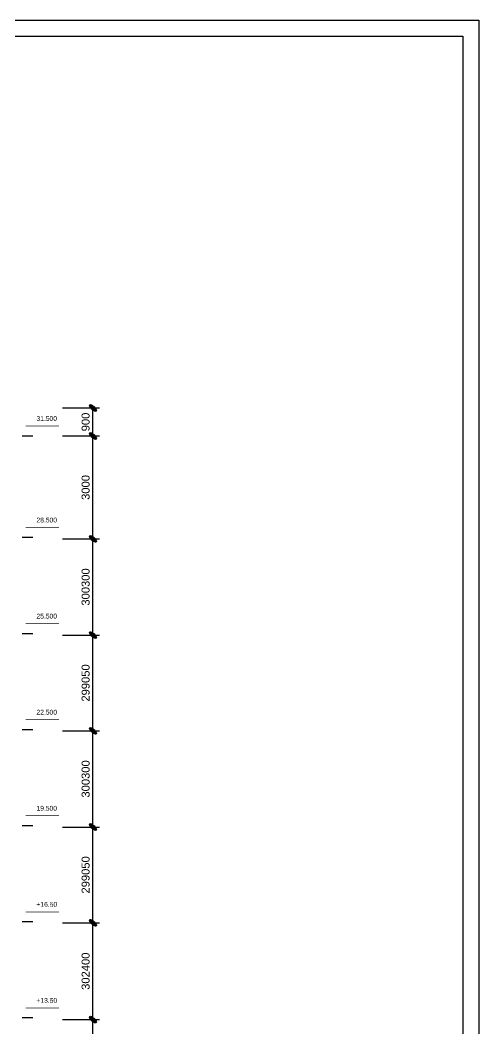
# Model space of a CAD drawing. Extents: x -110475 to -26375, y -22185 to 37215.
# Drawn here: x -40697 to -26375, y 5716 to 37215 of the extents above; entities that cross this region are included whole.
import ezdxf

# ---------------------------------------------------------------- set-up
doc = ezdxf.new("R2010")
doc.units = 0
doc.header["$LTSCALE"] = 800
doc.header["$MEASUREMENT"] = 0
doc.header["$PDMODE"] = 2
doc.layers.get('0').update_dxf_attribs({"linetype": 'CONTINUOUS'})
doc.layers.get('DEFPOINTS').update_dxf_attribs({"linetype": 'CONTINUOUS'})
doc.layers.add('DIM', color=6, linetype='CONTINUOUS')
doc.layers.add('TEXT', color=7, linetype='CONTINUOUS')
doc.layers.add('TUONG', color=3, linetype='CONTINUOUS', lineweight=30)
doc.styles.add('DIM', font='VHELVEN.TTF')
doc.styles.add('VNI-HELVE', font='VHELVEN.TTF')
doc.dimstyles.new('DIM100S', dxfattribs={"dimtxt": 250, "dimasz": 150, "dimexe": 200, "dimexo": 0, "dimgap": 100, "dimtad": 1, "dimdec": 0, "dimlfac": 100, "dimrnd": 50, "dimzin": 0, "dimdsep": 46, "dimtxsty": 'VNI-HELVE', "dimblk1": 'ARCHTICK', "dimblk2": 'ARCHTICK', "dimsah": 1, "dimcen": 0, "dimclrd": 6, "dimclre": 6, "dimclrt": 6, "dimadec": 0, "dimazin": 0, "dimtfac": 1, "dimtdec": 0, "dimtofl": 0, "dimtmove": 0, "dimatfit": 3, "dimldrblk": 'ARCHTICK', "dimfxl": 0, "dimtolj": 1, "dimtzin": 0, "dimarcsym": 0})

# ---------------------------------------------------------------- blocks, each defined once
blk = doc.blocks.new('_ArchTick')
h = blk.add_hatch(color=256)
edge = h.paths.add_edge_path()
edge.add_ellipse((0, 0), major_axis=(0.5, 0.5), ratio=0.348148, start_angle=0, end_angle=360)
blk.add_ellipse((0, 0), major_axis=(0.5, 0.5), ratio=0.348148)
blk = doc.blocks.new('*D38')
at = {"layer": 'DEFPOINTS', "color": 0, "linetype": 'Continuous'}
for p in [(-39376, 6004), (-38423, 6004), (-39376, 2999)]:
    blk.add_point(p, dxfattribs=at)
at = {"layer": 'DIM', "color": 6, "linetype": 'Continuous', "lineweight": -2}
for p, q in [((-39376, 6004), (-38223, 6004)), ((-38423, 2999), (-38423, 6004)), ((-39376, 2999), (-38223, 2999))]:
    blk.add_line(p, q, dxfattribs=at)
at = {"layer": 'DIM', "color": 6, "linetype": 'Continuous', "lineweight": -2, "xscale": 200, "yscale": 200, "zscale": 200}
for p, rotation in [((-38423, 6004), 90), ((-38423, 2999), 270)]:
    blk.add_blockref('_ArchTick', p, dxfattribs=dict(at, rotation=rotation))
at = {"layer": 'DIM', "color": 6, "linetype": 'Continuous', "insert": (-38652, 4501), "char_height": 250, "attachment_point": 5, "rotation": 90, "style": 'VNI-HELVE'}
blk.add_mtext('\\A1;300500', dxfattribs=at)
blk = doc.blocks.new('*D39')
at = {"layer": 'DEFPOINTS', "color": 0, "linetype": 'Continuous'}
for p in [(-39376, 9027), (-38423, 9027), (-39376, 6004)]:
    blk.add_point(p, dxfattribs=at)
at = {"layer": 'DIM', "color": 6, "linetype": 'Continuous', "lineweight": -2}
for p, q in [((-39376, 9027), (-38223, 9027)), ((-38423, 6004), (-38423, 9027)), ((-39376, 6004), (-38223, 6004))]:
    blk.add_line(p, q, dxfattribs=at)
at = {"layer": 'DIM', "color": 6, "linetype": 'Continuous', "lineweight": -2, "xscale": 200, "yscale": 200, "zscale": 200}
for p, rotation in [((-38423, 9027), 90), ((-38423, 6004), 270)]:
    blk.add_blockref('_ArchTick', p, dxfattribs=dict(at, rotation=rotation))
at = {"layer": 'DIM', "color": 6, "linetype": 'Continuous', "insert": (-38652, 7516), "char_height": 250, "attachment_point": 5, "rotation": 90, "style": 'VNI-HELVE'}
blk.add_mtext('\\A1;302400', dxfattribs=at)
blk = doc.blocks.new('*D40')
at = {"layer": 'DEFPOINTS', "color": 0, "linetype": 'Continuous'}
for p in [(-39376, 12018), (-38423, 12018), (-39376, 9027)]:
    blk.add_point(p, dxfattribs=at)
at = {"layer": 'DIM', "color": 6, "linetype": 'Continuous', "lineweight": -2}
for p, q in [((-39376, 12018), (-38223, 12018)), ((-38423, 9027), (-38423, 12018)), ((-39376, 9027), (-38223, 9027))]:
    blk.add_line(p, q, dxfattribs=at)
at = {"layer": 'DIM', "color": 6, "linetype": 'Continuous', "lineweight": -2, "xscale": 200, "yscale": 200, "zscale": 200}
for p, rotation in [((-38423, 12018), 90), ((-38423, 9027), 270)]:
    blk.add_blockref('_ArchTick', p, dxfattribs=dict(at, rotation=rotation))
at = {"layer": 'DIM', "color": 6, "linetype": 'Continuous', "insert": (-38652, 10523), "char_height": 250, "attachment_point": 5, "rotation": 90, "style": 'VNI-HELVE'}
blk.add_mtext('\\A1;299050', dxfattribs=at)
blk = doc.blocks.new('*D41')
at = {"layer": 'DEFPOINTS', "color": 0, "linetype": 'Continuous'}
for p in [(-39376, 15021), (-38423, 15021), (-39376, 12018)]:
    blk.add_point(p, dxfattribs=at)
at = {"layer": 'DIM', "color": 6, "linetype": 'Continuous', "lineweight": -2}
for p, q in [((-39376, 15021), (-38223, 15021)), ((-38423, 12018), (-38423, 15021)), ((-39376, 12018), (-38223, 12018))]:
    blk.add_line(p, q, dxfattribs=at)
at = {"layer": 'DIM', "color": 6, "linetype": 'Continuous', "lineweight": -2, "xscale": 200, "yscale": 200, "zscale": 200}
for p, rotation in [((-38423, 15021), 90), ((-38423, 12018), 270)]:
    blk.add_blockref('_ArchTick', p, dxfattribs=dict(at, rotation=rotation))
at = {"layer": 'DIM', "color": 6, "linetype": 'Continuous', "insert": (-38652, 13520), "char_height": 250, "attachment_point": 5, "rotation": 90, "style": 'VNI-HELVE'}
blk.add_mtext('\\A1;300300', dxfattribs=at)
blk = doc.blocks.new('*D42')
at = {"layer": 'DEFPOINTS', "color": 0, "linetype": 'Continuous'}
for p in [(-39376, 18012), (-38423, 18012), (-39376, 15021)]:
    blk.add_point(p, dxfattribs=at)
at = {"layer": 'DIM', "color": 6, "linetype": 'Continuous', "lineweight": -2}
for p, q in [((-39376, 18012), (-38223, 18012)), ((-38423, 15021), (-38423, 18012)), ((-39376, 15021), (-38223, 15021))]:
    blk.add_line(p, q, dxfattribs=at)
at = {"layer": 'DIM', "color": 6, "linetype": 'Continuous', "lineweight": -2, "xscale": 200, "yscale": 200, "zscale": 200}
for p, rotation in [((-38423, 18012), 90), ((-38423, 15021), 270)]:
    blk.add_blockref('_ArchTick', p, dxfattribs=dict(at, rotation=rotation))
at = {"layer": 'DIM', "color": 6, "linetype": 'Continuous', "insert": (-38652, 16517), "char_height": 250, "attachment_point": 5, "rotation": 90, "style": 'VNI-HELVE'}
blk.add_mtext('\\A1;299050', dxfattribs=at)
blk = doc.blocks.new('*D43')
at = {"layer": 'DEFPOINTS', "color": 0, "linetype": 'Continuous'}
for p in [(-39376, 21015), (-38423, 21015), (-39376, 18012)]:
    blk.add_point(p, dxfattribs=at)
at = {"layer": 'DIM', "color": 6, "linetype": 'Continuous', "lineweight": -2}
for p, q in [((-39376, 21015), (-38223, 21015)), ((-38423, 18012), (-38423, 21015)), ((-39376, 18012), (-38223, 18012))]:
    blk.add_line(p, q, dxfattribs=at)
at = {"layer": 'DIM', "color": 6, "linetype": 'Continuous', "lineweight": -2, "xscale": 200, "yscale": 200, "zscale": 200}
for p, rotation in [((-38423, 21015), 90), ((-38423, 18012), 270)]:
    blk.add_blockref('_ArchTick', p, dxfattribs=dict(at, rotation=rotation))
at = {"layer": 'DIM', "color": 6, "linetype": 'Continuous', "insert": (-38652, 19514), "char_height": 250, "attachment_point": 5, "rotation": 90, "style": 'VNI-HELVE'}
blk.add_mtext('\\A1;300300', dxfattribs=at)
blk = doc.blocks.new('*D45')
at = {"layer": 'DEFPOINTS', "color": 0, "linetype": 'Continuous'}
for p in [(-39376, 24230), (-38423, 24230), (-39376, 21015)]:
    blk.add_point(p, dxfattribs=at)
at = {"layer": 'DIM', "color": 6, "linetype": 'Continuous', "lineweight": -2}
for p, q in [((-39376, 24230), (-38223, 24230)), ((-38423, 21015), (-38423, 24230)), ((-39376, 21015), (-38223, 21015))]:
    blk.add_line(p, q, dxfattribs=at)
at = {"layer": 'DIM', "color": 6, "linetype": 'Continuous', "lineweight": -2, "xscale": 200, "yscale": 200, "zscale": 200}
for p, rotation in [((-38423, 24230), 90), ((-38423, 21015), 270)]:
    blk.add_blockref('_ArchTick', p, dxfattribs=dict(at, rotation=rotation))
at = {"layer": 'DIM', "color": 6, "linetype": 'Continuous', "insert": (-38652, 22622), "char_height": 250, "attachment_point": 5, "rotation": 90, "style": 'VNI-HELVE'}
blk.add_mtext('\\A1;3000', dxfattribs=at)
blk = doc.blocks.new('*D46')
at = {"layer": 'DEFPOINTS', "color": 0, "linetype": 'Continuous'}
for p in [(-39376, 25104), (-38423, 25104), (-39376, 24230)]:
    blk.add_point(p, dxfattribs=at)
at = {"layer": 'DIM', "color": 6, "linetype": 'Continuous', "lineweight": -2}
for p, q in [((-39376, 25104), (-38223, 25104)), ((-38423, 24230), (-38423, 25104)), ((-39376, 24230), (-38223, 24230))]:
    blk.add_line(p, q, dxfattribs=at)
at = {"layer": 'DIM', "color": 6, "linetype": 'Continuous', "lineweight": -2, "xscale": 200, "yscale": 200, "zscale": 200}
for p, rotation in [((-38423, 25104), 90), ((-38423, 24230), 270)]:
    blk.add_blockref('_ArchTick', p, dxfattribs=dict(at, rotation=rotation))
at = {"layer": 'DIM', "color": 6, "linetype": 'Continuous', "insert": (-38652, 24667), "char_height": 250, "attachment_point": 5, "rotation": 90, "style": 'VNI-HELVE'}
blk.add_mtext('\\A1;900', dxfattribs=at)

msp = doc.modelspace()

# ---------------------------------------------------------------- linework, layer by layer
at = {"layer": 'TEXT', "color": 7}
for p, q in [((-40630.297, 24237.717), (-40300.935, 24237.717)), ((-40630.297, 21066.307), (-40300.935, 21066.307)), ((-40630.297, 18066.307), (-40300.935, 18066.307)), ((-40630.297, 15066.307), (-40300.935, 15066.307)), ((-40630.297, 15066.307), (-40300.935, 15066.307)), ((-40630.297, 12066.307), (-40300.935, 12066.307)), ((-40630.297, 12066.307), (-40300.935, 12066.307)), ((-40630.297, 9066.307), (-40300.935, 9066.307)), ((-40630.297, 6066.307), (-40300.935, 6066.307))]:
    msp.add_line(p, q, dxfattribs=at)
for points in [[(-40470.399, 24237.717, 0, 150, 0), (-40470.399, 24387.717, 0, 0, 0), (-40470.399, 24578.166, 20, 20, 0)], [(-40470.399, 21066.307, 0, 150, 0), (-40470.399, 21216.307, 0, 0, 0), (-40470.399, 21406.756, 20, 20, 0)], [(-40470.399, 18066.307, 0, 150, 0), (-40470.399, 18216.307, 0, 0, 0), (-40470.399, 18406.756, 20, 20, 0)], [(-40470.399, 15066.307, 0, 150, 0), (-40470.399, 15216.307, 0, 0, 0), (-40470.399, 15406.756, 20, 20, 0)], [(-40470.399, 15066.307, 0, 150, 0), (-40470.399, 15216.307, 0, 0, 0), (-40470.399, 15406.756, 20, 20, 0)], [(-40470.399, 12066.307, 0, 150, 0), (-40470.399, 12216.307, 0, 0, 0), (-40470.399, 12406.756, 20, 20, 0)], [(-40470.399, 12066.307, 0, 150, 0), (-40470.399, 12216.307, 0, 0, 0), (-40470.399, 12406.756, 20, 20, 0)], [(-40470.399, 9066.307, 0, 150, 0), (-40470.399, 9216.307, 0, 0, 0), (-40470.399, 9406.756, 20, 20, 0)], [(-40470.399, 6066.307, 0, 150, 0), (-40470.399, 6216.307, 0, 0, 0), (-40470.399, 6406.756, 20, 20, 0)]]:
    msp.add_lwpolyline(points, format="xyseb", dxfattribs=at)
at = {"layer": 'TEXT', "color": 7, "const_width": 20}
for points in [[(-40526.205, 24539.699), (-39487.507, 24539.699)], [(-40526.205, 21368.29), (-39487.507, 21368.29)], [(-40526.205, 18368.29), (-39487.507, 18368.29)], [(-40526.205, 15368.29), (-39487.507, 15368.29)], [(-40526.205, 15368.29), (-39487.507, 15368.29)], [(-40526.205, 12368.29), (-39487.507, 12368.29)], [(-40526.205, 12368.29), (-39487.507, 12368.29)], [(-40526.205, 9368.29), (-39487.507, 9368.29)], [(-40526.205, 6368.29), (-39487.507, 6368.29)]]:
    msp.add_lwpolyline(points, dxfattribs=at)
at = {"layer": 'TUONG', "color": 3, "linetype": 'Continuous'}
for points in [[(-110474.656, -22184.702), (-110474.656, 37215.298), (-26374.656, 37215.298), (-26374.656, -22184.702), (-110474.656, -22184.702)], [(-109974.656, -21684.702), (-109974.656, 36715.298), (-26874.656, 36715.298), (-26874.656, -21684.702)]]:
    msp.add_lwpolyline(points, close=True, dxfattribs=at)

# ---------------------------------------------------------------- texts
at = {"layer": 'TEXT', "color": 7, "style": 'DIM'}
for tag, p in [('31.500', (-40187.441, 24700.888)), ('28.500', (-40187.441, 21529.478)), ('25.500', (-40187.441, 18529.478)), ('22.500', (-40187.441, 15529.478)), ('19.500', (-40187.441, 12529.478)), ('+16.50', (-40187.441, 9529.478)), ('+13.50', (-40187.441, 6529.478))]:
    msp.add_attdef(tag, p, '', height=150, dxfattribs=at)

# ---------------------------------------------------------------- dimensions: what is measured, and where the dimension line sits
at = {"layer": 'DIM', "color": 6, "linetype": 'Continuous'}
for base, p1, p2, text, picture, middle in [((-38423.438, 25104.433), (-39376.266, 24229.686), (-39376.266, 25104.433), '900', '*D46', (-38651.92, 24667.059)), ((-38423.438, 24229.686), (-39376.266, 21015.143), (-39376.266, 24229.686), '3000', '*D45', (-38651.92, 22622.414))]:
    dim = msp.add_linear_dim(base=base, p1=p1, p2=p2, angle=90, text=text, dimstyle='DIM100S', override={"dimasz": 200}, dxfattribs=at)
    dim.commit()
    dim.dimension.update_dxf_attribs({"geometry": picture, "text_midpoint": middle})
for base, p1, p2, picture, middle in [((-38423.438, 21015.143), (-39376.266, 18012.042), (-39376.266, 21015.143), '*D43', (-38651.92, 19513.592)), ((-38423.438, 18012.042), (-39376.266, 15021.308), (-39376.266, 18012.042), '*D42', (-38651.92, 16516.675)), ((-38423.438, 15021.308), (-39376.266, 12018.207), (-39376.266, 15021.308), '*D41', (-38651.92, 13519.757)), ((-38423.438, 12018.207), (-39376.266, 9027.473), (-39376.266, 12018.207), '*D40', (-38651.92, 10522.84)), ((-38423.438, 9027.473), (-39376.266, 6003.703), (-39376.266, 9027.473), '*D39', (-38651.92, 7515.588)), ((-38423.438, 6003.703), (-39376.266, 2998.907), (-39376.266, 6003.703), '*D38', (-38651.92, 4501.305))]:
    dim = msp.add_linear_dim(base=base, p1=p1, p2=p2, angle=90, dimstyle='DIM100S', override={"dimasz": 200}, dxfattribs=at)
    dim.commit()
    dim.dimension.update_dxf_attribs({"geometry": picture, "text_midpoint": middle})

doc.saveas('drawing.dxf')
